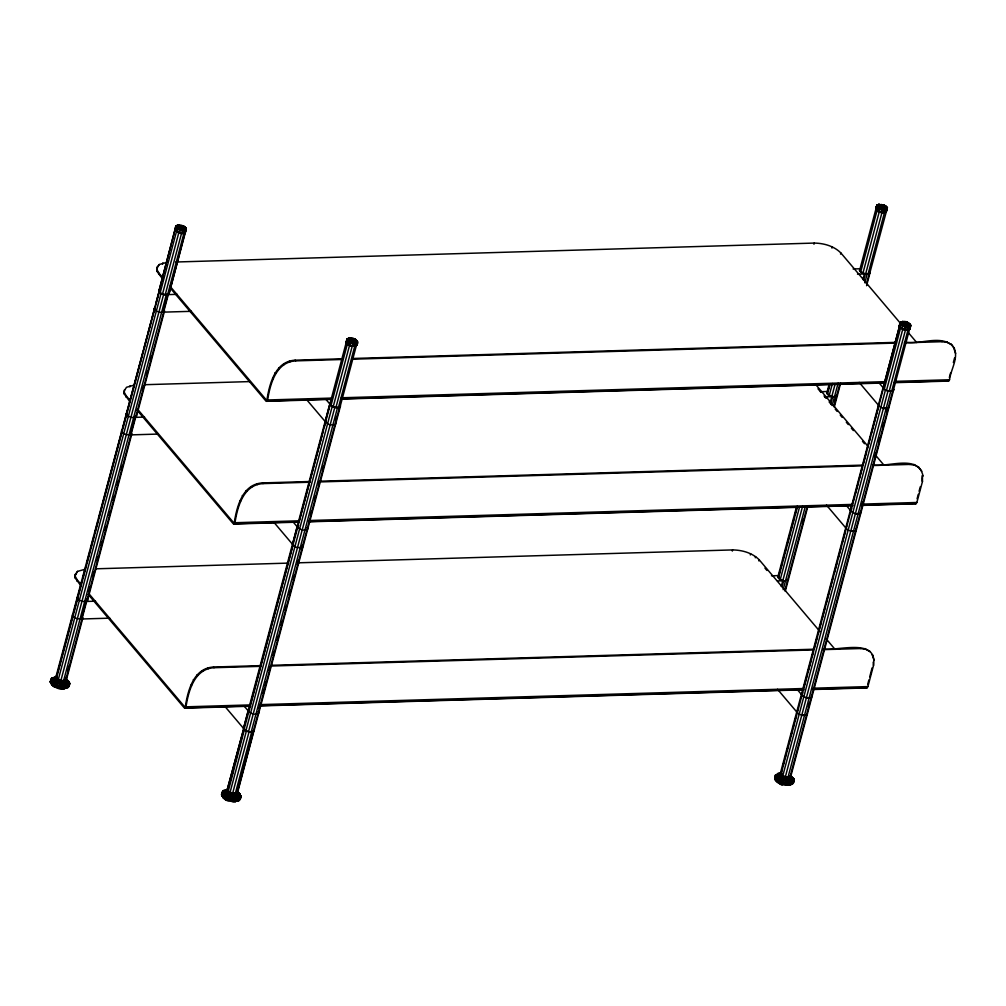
<?xml version="1.0" encoding="UTF-8"?>
<svg xmlns="http://www.w3.org/2000/svg" width="1006" height="1006" viewBox="0 0 1006 1006"><rect width="100%" height="100%" fill="white"/><g stroke="black" fill="none" stroke-linecap="round" stroke-linejoin="round"><path stroke-width="1.5" d="M64.724 688.645C59.165 688.833 52.652 686.96 50.3 681.414L51.721 678.006L56.927 677.076L51.796 677.881L50.325 682.018C51.872 686.834 63.013 692.229 65.327 686.872L68.697 685.815L69.779 683.564L66.962 680.282L68.697 685.652L68.333 687.123L63.956 688.645L68.018 687.614C70.734 685.048 69.716 680.672 66.119 679.679M177.069 225.357L179.332 225.105C172.592 225.319 184.991 227.457 185.054 230.487C185.318 235.907 177.308 232.587 175.371 230.361L175.031 228.84L175.27 230.299L179.294 232.826L182.036 225.57L179.206 225.269L182.715 230.512L182.023 233.304L184.412 232.99L185.733 231.908L186.097 228.199L182.036 225.583C171.661 223.734 174.239 234.184 181.746 233.09M55.896 678.56L56.613 675.667L56.009 676.824L56.914 679.955M243.553 728.281L244.37 729.715L227.872 792.728L226.916 790.829L244.156 727.124M899.364 325.642L900.018 324.598L899.377 325.793L900.068 324.724L899.465 325.931L900.169 324.837L899.527 325.969L900.295 327.378L899.364 325.642L900.647 322.272L902.722 321.53L909.889 323.844L910.82 325.567L908.229 327.315L902.81 326.258L899.98 323.454L900.697 322.171C903.853 320.612 912.429 323.228 910.267 327.767C909.034 331.64 897.792 329.641 900.785 324.913C902.005 321.983 914.265 325.919 907.953 322.561C905.06 320.084 897.855 321.807 899.817 326.019M81.033 585.945L75.136 577.934L75.224 574.967L77.525 571.383L85.032 569.27M75.136 577.934L75.525 573.797M130.026 401.834L124.128 393.824L124.203 390.856L126.504 387.285L134.024 385.16M124.128 393.824L124.518 389.687M162.683 279.102L156.785 271.092L156.861 268.124L159.162 264.54L166.682 262.415M156.785 271.092L157.175 266.955M788.39 778.493C798.965 787.987 777.349 786.491 775.11 779.562L775.651 777.424L780.819 775.89M158.797 291.602L175.182 228.94L158.797 291.602L162.456 294.205L165.185 294.808L169.021 293.84L185.343 232.474L181.52 233.43L176.44 231.669L175.119 230.236M169.021 293.84L185.406 231.166M781.851 784.328L782.404 781.989L781.247 777.701C769.338 781.234 792.866 790.817 775.463 780.027L781.976 784.215M886.349 206.796L884.224 205.274L878.892 204.381L876.981 205.136L875.811 208.531L876.754 210.216C879.91 214.077 890.235 212.958 886.299 206.582L884.249 205.337L876.981 205.136M778.066 576.388L779.122 578.928L783.712 580.776L782.152 586.611M827.058 392.277L828.114 394.817L832.691 396.666L830.755 403.972M786.529 778.393L790.389 777.361L790.829 774.607L790.867 775.928L789.534 776.808C789.496 779.99 780.354 778.556 782.052 775.299L780.606 772.545M347.07 338.972C341.789 350.264 367.391 345.926 353.747 338.569L347.07 338.972L346.29 342.769C348.227 345.951 353.093 347.171 356.388 345.498M348.529 338.129L353.76 338.632L357.444 341.273C348.642 336.243 344.656 336.18 355.847 343.26C356.212 348.642 348.076 345.372 346.441 342.92L346.366 341.286M357.369 342.593L353.446 343.549L350.666 342.933L347.133 340.191L347.296 338.896L357.205 342.392L356.728 345.096M356.589 345.159L356.904 343.624M356.124 339.953L353.76 338.569L356.099 339.751L357.205 342.392L351.408 341.424L349.535 340.078L351.069 337.978L356.023 339.726L357.457 341.424L353.735 338.745M352.528 345.888C346.479 346.064 354.376 342.141 347.208 340.166L357.293 341.122L357.369 342.757L355.898 343.587C353.684 345.184 342.493 340.317 349.472 339.462M175.446 229.255L175.371 230.361L177.27 231.732M186.273 229.544L184.488 226.664L186.273 229.695L184.438 226.652L177.131 225.369L175.648 226.488L175.22 230.06C176.981 234.033 178.98 224.024 184.438 226.652L186.273 229.544L182.715 230.927L177.458 229.167L175.648 226.488M884.06 212.467L886.06 211.801L887.141 207.978C877.245 199.628 895.944 213.071 882.161 205.312L881.57 204.47L879.106 206.205C869.649 215.762 897.113 213.788 878.892 204.381M905.299 321.757C912.631 322.7 900.785 324.133 902.219 328.472C904.092 332.081 911.889 327.189 909.55 329.063L904.884 329.528L905.991 325.353L905.35 321.719M907.513 329.704L909.323 329.138L909.952 328.006L909.185 327C908.808 328.861 911.361 327.189 909.449 329.125L907.601 329.654L908.217 326.988L902.772 321.543L900.068 323.316L900.86 324.762L905.576 326.975L908.255 327.151L910.82 325.567M65.327 686.872L63.127 682.231M231.103 801.229C237.831 804.699 237.366 797.041 233.807 794.124C232.424 803.957 226.601 802.813 221.546 794.853L223.018 790.703L228.035 790.892M67.955 682.445L68.32 681.037L65.855 679.339L68.295 680.949L69.779 683.564M239.164 795.281L239.453 793.721L237.064 792.162C240.572 793.558 242.371 797.582 239.239 800.449L238.07 800.562M882.161 205.312C883.293 210.845 880.577 215.573 875.899 208.82L876.364 207.324M873.183 662.162L873.485 665.557L867.889 686.595L866.757 687.928L813.464 689.512M873.485 665.557C878.037 637.1 837.734 651.41 823.688 648.92M922.024 479.409L922.452 475.36L922.477 481.446L916.868 502.484L915.749 503.817L862.444 505.402M895.114 382.657L948.407 381.085L949.526 379.752C950.758 368.724 961.095 354.628 951.575 344.744C938.56 335.136 920.012 344.932 905.337 342.078M51.394 679.327L50.325 682.018L52.073 684.948C56.927 690.833 54.475 682.433 60.02 681.842M235.945 801.48L226.551 799.707L221.546 794.853L223.282 797.771C228.073 803.819 226.149 794.3 232.172 794.023L232.273 796.79L236.523 799.368L239.906 798.487L239.239 800.449L235.178 801.468M793.193 780.857L793.872 778.845L790.263 775.789L791.735 777.902L791.546 779.273L789.886 780.304L787.082 780.555L779.575 778.858L777.965 773.513L780.757 773.3M900.169 327.113L902.219 328.472M58.675 681.1L58.838 679.566L56.826 678.258M237.491 792.816L236.146 794.3L237.491 792.816L254.128 730.281L251.663 732.016L249.048 731.865L232.26 794.753L229.745 793.558L246.382 731.022L244.37 729.715M59.882 688.406L61.064 683.967L64.195 684.118L67.352 682.269L69.691 683.439L68.622 685.501C63.164 687.84 56.839 685.778 52.224 682.496L50.715 679.968L56.273 678.949M225.306 706.878L243.578 728.457L243.792 727.476M243.578 728.457L248.457 709.947L249.488 709.268M274.298 522.768L292.57 544.347L292.784 543.366M292.57 544.347L297.449 525.836L298.468 525.157M306.956 400.036L325.227 421.602L325.441 420.634M356.715 344.266L340.066 406.877C336.746 408.562 331.955 407.279 329.918 404.173L331.125 402.413M797.016 711.066L796.802 712.034L777.525 689.273M846.008 526.955L845.795 527.936L826.517 505.163M878.666 404.223L878.452 405.192L859.174 382.418M779.524 776.506L883.331 386.681M781.725 776.745L784.076 777.864L784.441 776.431L782.052 775.299M863.802 279.769L865.361 273.921L860.771 272.085L859.577 270.589L859.879 269.344M853.101 268.967L860.96 268.74L859.64 270.752C861.84 273.657 866.48 274.952 869.75 273.217L870.039 271.972M886.688 210.455L886.072 211.851C882.778 213.586 877.987 212.291 875.912 209.223L876.201 207.965L859.577 270.589M883.155 387.8L899.779 325.177L883.155 387.8C885.23 390.869 890.021 392.177 893.315 390.429L909.94 327.818L909.65 329.063C906.343 330.798 901.565 329.503 899.477 326.422M893.315 390.429L893.605 389.184M182.036 225.633C189.015 226.375 185.947 236.498 179.294 232.826M239.541 799.946C234.033 802.298 227.57 800.323 222.992 796.827L221.521 794.25L222.942 790.842L228.136 789.899L221.924 792.791L223.319 795.52C227.897 799.129 234.385 800.864 239.906 798.487L240.912 796.262L239.516 793.784L237.089 792.187L239.516 793.784L241 796.4L236.573 792.565L239.453 793.721L241 796.551L239.906 798.651L236.548 799.707M789.559 777.336L791.735 777.902C794.79 779.876 794.476 783.825 790.879 784.755L781.851 784.102L775.11 779.562L775.437 775.136L781.423 774.507M348.164 344.341L346.441 342.92L346.668 342.065M878.829 204.507L884.236 205.463L880.627 207.613L878.867 211.549L876.842 210.267L876.364 207.488M881.596 212.191L876.704 210.128L875.811 208.531C876.075 202.747 879.169 210.782 882.237 209.575L884.752 207.714L883.381 205.727M886.613 210.594L869.75 273.217M77.525 571.383L75.224 574.967M159.162 264.54L156.861 268.124M76.984 581.166L77.299 579.997L75.45 576.765M125.976 397.068L126.291 395.899L124.442 392.667M158.634 274.324L158.948 273.154L157.099 269.922M129.912 386.832L130.214 385.663M162.57 264.088L162.871 262.918M55.078 680.094L159.539 289.753L156.031 302.894M57.556 672.989L60.775 660.917M61.58 657.899L64.786 645.827M65.591 642.809L68.81 630.737M69.615 627.719L72.822 615.634M73.614 612.667L77.89 596.596L77.009 597.665L79.361 600.431L84.63 601.689L87.572 600.18L131.899 433.611L128.957 435.12L123.675 433.85L121.336 431.084L122.216 430.015L98.84 517.851M78.292 595.074L81.914 581.455M82.731 578.425L85.95 566.303M86.755 563.285L89.974 551.162M90.779 548.132L94.011 536.022M94.816 532.991L98.035 520.882M122.606 428.556L126.102 415.403M126.882 412.485L143.267 350.868M144.072 347.862L147.278 335.841M148.071 332.835L151.277 320.813M152.069 317.808L154.471 308.779M56.009 679.993L159.2 292.218L158.659 290.809M160.117 293.035L176.44 231.669M57.417 682.86L160.998 293.576L159.2 292.218M162.456 294.205L178.779 232.839M60.008 683.828L163.588 294.544L168.342 294.406L169.222 293.337L168.681 291.929L169.222 293.035L167.788 294.62L163.123 312.149L191.404 311.319M64.12 680.559L61.504 680.408C59.417 682.797 64.661 682.835 64.12 680.559L65.981 679.981L66.585 678.824L65.767 677.39M165.185 294.808L181.52 233.43M62.699 684.13L166.279 294.846M167.587 294.67L183.922 233.304M109.755 618.162L81.473 619.004L86.139 601.462L87.572 599.878L87.032 598.784L87.572 600.18M157.175 434.102L130.466 434.894L135.131 417.364L136.565 415.78M67.918 670.65L69.112 666.123M89.044 591.214L90.263 586.661M93.08 576.061L94.287 571.521M97.104 560.92L98.311 556.381M101.141 545.78L102.348 541.241M105.165 530.64L106.372 526.088M109.201 515.487L110.409 510.947M113.225 500.347L114.433 495.807M117.249 485.206L118.469 480.667M121.286 470.066L122.493 465.526M142.424 390.63L143.619 386.115M146.423 375.59L147.618 371.088M150.422 360.563L151.617 356.061M64.761 683.678L168.342 294.406M65.453 680.446L64.925 681.464L65.981 679.981M66.044 681.112L82.907 617.722L79.964 619.218L74.695 617.961L72.344 615.194L73.224 614.125M260.516 665.632L213.448 667.028C193.768 668.11 187.921 690.242 185.406 706.137L184.5 706.614L89.433 594.332M309.508 481.522L262.44 482.918C242.76 483.999 236.913 506.131 234.385 522.026L233.493 522.504L137.407 409.027M342.166 358.79L295.098 360.186C275.418 361.255 269.57 383.387 267.043 399.281L266.15 399.759L170.064 286.295M88.113 594.307L184.199 707.784L184.865 708.161L185.984 706.828C188.512 690.933 194.359 668.801 214.039 667.72L261.107 666.324M137.105 410.197L233.178 523.673L233.845 524.051L234.976 522.718C237.491 506.823 243.339 484.691 263.031 483.609L310.087 482.214M169.763 287.464L265.836 400.929L266.502 401.306L267.634 399.973C270.149 384.078 275.996 361.946 295.689 360.877L342.744 359.482M329.49 405.104L243.565 728.017L245.904 730.796L248.495 731.752L253.248 731.613L254.116 730.545L340.43 406.16L339.902 404.764M325.227 421.602L346.466 341.587L347.9 340.77M227.872 792.728L226.916 790.829L243.754 728.621M229.481 783.8L233.857 767.327M234.662 764.334L237.844 752.362M238.636 749.369L239.83 744.88M240.635 741.887L241.83 737.398M242.622 734.405L243.817 729.903M249.513 707.91L293.211 544.07M298.895 522.315L323.291 430.631M324.083 427.625L325.29 423.111M244.093 729.425L330.748 402.576M231.606 776.795L232.801 772.306M330.987 405.607L347.322 344.241M245.904 730.796L332.219 406.411L330.408 405.041M333.175 406.852L349.51 345.486M248.495 731.752L334.809 407.367L339.55 407.229L340.43 406.16M335.903 407.581L352.226 346.202M251.186 732.054L337.5 407.669M232.26 794.753L235.027 794.564L251.663 732.016M338.418 407.581L354.741 346.215M237.014 791.043L238.208 786.554M240.987 776.079L242.182 771.589M244.974 761.102L246.168 756.613M237.139 791.521L240.321 779.549M241.126 776.557L242.32 772.067M243.112 769.074L244.307 764.585M245.099 761.592L246.294 757.103M247.099 754.11L248.293 749.621M249.086 746.628L250.28 742.126M251.072 739.133L253.462 730.155L252.946 731.173M259.058 708.576L260.265 704.037M263.082 693.436L264.301 688.896M265.106 685.866L266.313 681.326M269.13 670.725L270.337 666.186M273.154 655.585L274.374 651.033M277.191 640.432L278.398 635.893M281.215 625.292L282.422 620.752M285.251 610.152L286.459 605.612M289.275 595.011L290.483 590.459M293.312 579.858L294.519 575.319M297.336 564.718L298.543 560.179M301.36 549.578L302.567 545.038L303.108 546.434L302.228 547.503L297.487 547.641L294.896 546.686L292.545 543.919M310.439 515.474L311.634 510.973M314.438 500.447L315.632 495.945M318.437 485.42L319.631 480.906M322.436 470.393L323.63 465.879M335.614 420.835L336.784 416.446M253.248 731.613L339.55 407.229M236.888 793.973L234.524 794.803L236.888 793.973L253.525 731.437M732.305 551.087L732.62 549.917C742.189 550.068 752.287 552.847 759.19 559.776L819.877 631.441M813.955 244.244L814.269 243.075C823.839 243.226 833.936 246.005 840.84 252.921L900.508 323.391M750.325 554.947L750.639 553.778M831.962 248.092L832.276 246.923M755.305 557.764L755.607 556.595M758.889 560.946L759.19 559.776M840.526 254.09L840.84 252.921M796.425 507.213L777.89 576.866L780.228 579.632L782.819 580.6L785.51 580.89L788.44 579.393M837.432 395.283L834.49 396.792L829.221 395.521L827.41 394.163L826.869 392.755L829.271 383.739M778.757 575.797L779.977 571.257M780.782 568.227L781.989 563.687M782.794 560.656L784.001 556.117M784.806 553.086L786.013 548.547M786.818 545.516L790.05 533.406M790.854 530.376L794.074 518.253M794.878 515.223L797.293 506.144M828.152 390.19L829.346 385.675M778.418 578.274L797.356 507.099M827.41 394.163L830.202 383.638M860.696 272.022L877.018 210.656M780.228 579.632L799.569 506.949M829.221 395.521L832.415 383.5M862.909 273.255L879.231 211.889M781.272 586.435L802.562 506.395M830.252 402.337L835.005 384.468M862.909 279.593L864.468 273.745L869.209 273.607L870.089 272.538L869.549 271.142M865.625 273.959L881.96 212.593M783.171 589.667L805.253 506.697M838.099 383.261L832.163 405.556L829.107 401.91M864.82 282.812L867.147 274.047M868.128 273.946L884.463 212.58M802.411 523.472L803.618 518.933M834.565 402.651L835.735 398.263M784.843 590.685L807.302 506.257M833.836 406.575L839.746 384.317M866.493 283.83L869.209 273.607M785.334 591.075L807.78 506.697M834.326 406.965L840.626 383.261M866.594 285.691L870.089 272.538M782.052 776.921L780.342 775.337L780.304 773.715L780.819 775.676L782.002 769.414M782.806 766.396L784.014 761.869M784.818 758.851L786.026 754.311M786.83 751.293L788.025 746.766M788.83 743.748L790.037 739.221M790.842 736.203L792.049 731.676M792.854 728.658L794.048 724.131M794.853 721.113L796.06 716.586M803.945 686.96L807.164 674.837M807.969 671.807L811.201 659.697M812.005 656.667L813.213 652.127M814.017 649.096L817.237 636.987M818.041 633.956L821.273 621.834M822.078 618.816L825.297 606.693M826.102 603.663L829.334 591.553M830.139 588.523L833.358 576.413M834.163 573.382L837.394 561.26M838.199 558.242L841.418 546.12M842.223 543.089L845.442 530.979M854.522 496.876L850.447 509.967L850.975 511.375L855.377 513.701L858.068 513.991L860.117 513.55L860.998 512.494L860.47 511.086M855.314 493.871L858.52 481.849M859.313 478.843L862.519 466.822M863.324 463.816L866.518 451.795M867.323 448.789L870.517 436.767M871.322 433.762L878.917 405.204M780.052 777.915L883.985 386.166M884.261 389.234L900.596 327.855M782.266 777.776L885.443 390.001L883.633 388.63M886.475 390.466L902.797 329.1M784.856 778.732L888.034 390.957L892.787 390.818L893.655 389.75L893.127 388.354M889.203 391.171L905.526 329.805M789.534 776.808L787.182 776.984L786.642 778.493M787.145 780.543L890.725 391.259M891.706 391.158L908.028 329.792M808.371 706.891L809.528 702.502M861.664 506.584L862.871 502.069M874.868 456.988L876.063 452.474M878.867 441.948L880.061 437.447M882.866 426.921L884.06 422.419M886.864 411.894L888.059 407.392M789.597 778.594L892.787 390.818M789.76 777.475L790.867 775.928M790.477 777.525L893.655 389.75M867.7 684.394L868.895 679.893M869.7 676.887L872.101 667.871M917.082 498.787L918.289 494.286M919.082 491.268L920.289 486.766M949.35 377.552L950.544 373.037M953.348 362.525L954.543 358.01L955.134 358.702M790.968 777.726L791.332 776.242L793.784 778.719L793.948 781.398M352.792 346.051L353.446 343.386L352.025 338.833M876.427 206.343C882.891 202.105 894.573 215.649 877.32 207.814L876.427 206.343L879.433 209.135M886.613 209.147C883.218 210.556 878.527 209.349 876.503 206.205L879.495 208.984L877.383 207.689L876.654 206.129L877.27 204.96M884.815 209.764L887.078 207.94L876.742 206.104L879.571 208.833M886.688 209.462L887.242 208.255L886.349 206.67M55.091 676.95L53.771 678.924L53.997 681.527L52.149 682.584L51.771 684.558L55.456 687.148M353.747 338.569L350.729 342.782L346.982 340.292L350.616 343.096M65.239 681.527L66.27 679.993L65.516 681.402L63.692 681.98M69.427 685.023L68.333 687.123C62.246 689.525 54.123 687.425 50.325 682.018M226.966 797.896L223.37 795.419L221.924 792.791L223.156 790.653L227.494 791.772M227.834 788.503L227.23 789.66L228.035 791.081L232.726 793.244L237.202 792.816L237.806 791.647L236.988 790.226M227.519 789.672L226.928 791.131L229.758 793.96M227.117 791.395L227.519 789.999M227.419 791.533L227.67 790.314M236.46 794.35L237.026 793.269M238.699 800.675L240.635 797.859M184.739 232.059C183.306 234.662 187.179 230.135 183.708 232.864L185.129 232.021M900.068 323.316L902.772 321.543L900.647 322.272M909.273 328.006L908.72 329L909.625 328.094L909.185 327M347.133 340.191L350.767 342.719L353.446 343.31L355.219 341.135L357.356 341.16M55.745 685.073L52.098 682.697L50.715 679.968L52.149 682.584C56.613 686.369 63.189 688.003 68.697 685.652M907.663 329.528L909.613 328.949L910.82 325.416L908.217 326.988L905.601 326.812L902.659 323.266L905.149 322.41M908.217 323.844L908.129 325.076L905.991 325.353L901.062 324.611L900.307 323.215L910.656 325.24L908.217 326.988L905.991 325.353M225.86 790.578L226.463 789.609L223.018 790.703M908.229 327.315L910.116 326.472L903.011 322.687L900.936 322.096L900.219 323.228L900.81 322.109L903.966 322.385M885.783 211.6L886.374 210.694M349.535 340.078C344.97 342.279 351.723 347.711 347.925 344.341M875.975 208.858L876.528 208.104C874.025 208.883 881.394 213.297 877.345 210.342M881.52 212.354L886.135 211.675M335.765 423.702L334.885 424.758L330.144 424.909L327.554 423.941L325.202 421.174M298.09 525.321L297.21 526.377L297.751 527.785L302.152 530.112L306.893 529.973L307.773 528.905L307.232 527.496M297.877 526.54L298.644 525.61M249.111 709.419L248.231 710.488L248.759 711.896L253.16 714.222L257.913 714.071L258.794 713.015L258.253 711.607M860.407 268.954L859.526 270.023L860.067 271.419L864.468 273.745M826.869 392.755L827.749 391.699M878.439 404.764L878.967 406.16L883.369 408.486L888.122 408.348L888.99 407.292M846.65 526.44L845.782 527.496L846.31 528.905L850.711 531.231L855.452 531.093L856.332 530.024L855.804 528.628M802.335 693.008L801.455 694.077L801.996 695.473L806.397 697.799L811.138 697.661L812.018 696.605L811.477 695.196M797.67 710.55L796.79 711.607L797.33 713.015L801.732 715.341L806.472 715.203L807.353 714.134M778.279 776.116L775.588 775.073L775.513 777.525L778.078 780.04L782.404 781.989L786.176 777.713M177.458 229.167L175.723 226.35L177.396 229.318L175.836 227.872L178.716 226.174M184.991 230.324L180.225 228.614L177.634 228.978L175.962 226.275L176.138 227.608L180.036 230.047L185.934 228.022L186.185 229.406L182.715 230.512L177.572 229.028L175.874 226.287L186.11 229.355L184.538 226.74M355.219 341.135L356.023 339.726L348.478 341.562L351.408 341.424M783.573 777.99L778.154 779.952L775.651 777.424L781.247 777.701M851.705 508.747L850.46 510.394L846.398 505.603M802.713 692.845L801.468 694.505L797.418 689.714M780.304 774.042L781.624 773.186M790.553 777.097L789.22 777.978L784.127 777.6L780.342 775.048M793.948 781.234L791.521 782.97C785.787 783.888 779.197 782.328 775.425 777.663L775.362 775.274L777.965 773.513L781.687 773.476L780.48 774.331L780.518 775.576M792.678 783.485L789.911 784.781L793.256 783.209M346.982 339.097L348.705 338.091M346.378 341.449L347.85 340.43M355.797 343.197L357.281 342.442M354.867 345.888L356.816 344.957M163.123 312.149L164.242 311.52M130.466 434.894L131.585 434.252M81.473 619.004L82.593 618.363M69.087 685.564L67.792 685.929M781.084 776.305L779.084 777.399L778.154 779.952L782.354 782.14L787.296 783.133L791.533 782.806M350.767 342.719L352.666 341.751M884.903 207.135L886.211 206.532L887.242 208.255M53.771 678.924L51.935 677.818L50.866 679.88L52.312 682.42L55.896 684.759L55.984 680.634L53.997 681.527L61.064 683.967L65.302 686.532L66.471 683.439L64.661 681.766M58.21 681.15L52.312 682.42L54.022 680.144L56.361 679.352M355.847 345.071L356.514 345.159M229.255 792.678L223.319 795.52L222.992 797.393L226.664 799.984M908.255 327.151L910.719 325.29L908.217 326.988M877.056 205.01L879.03 204.356M227.57 792.175L222.075 792.715L223.433 795.318L227.029 797.733L231.845 799.254M879.609 208.77L881.834 208.041L886.55 209.085M65.667 681.15L61.19 681.578L56.512 679.427M876.742 206.104L879.257 205.639M227.746 791.294L224.992 791.747L225.218 794.35L232.273 796.79L237.693 796.274L238.56 795.092L238.171 793.118M68.245 680.899L67.1 681.049L69.691 683.439M185.054 230.487L179.961 230.273M184.488 232.864L178.766 232.575M780.618 773.463L777.776 773.689L780.128 773.715L778.468 774.746L780.87 774.872M775.651 777.424C779.21 782.152 785.875 783.435 791.471 782.63L793.847 781.084L789.496 777.789M353.446 343.31L355.847 343.26M355.332 345.8L350.025 345.31L346.29 342.769L350 345.435L346.29 342.618L350 345.435M239.013 798.764L239.705 798.726M175.786 262.013L814.269 243.075M167.788 294.62L177.207 294.343M857.502 274.16L865.361 273.921M353.144 358.463L895.931 342.354M352.163 359.205L896.509 343.046M904.356 342.82L942.006 341.7L947.275 342.392L951.575 344.744M144.701 384.707L249.802 381.588M267.634 399.973L331.905 398.074M341.311 397.785L885.255 381.651M894.661 381.375L949.526 379.752M267.168 400.966L331.678 398.98M340.845 398.778L884.79 382.632M894.196 382.355L949.06 380.733M266.502 401.306L330.773 399.407M341.751 399.08L884.136 382.984M820.443 391.711L826.731 391.523M135.131 417.364L144.55 417.075M824.845 396.892L832.691 396.666M883.369 408.486L888.122 408.348M320.486 481.195L863.274 465.099M872.68 464.822C887.242 467.991 918.528 453.568 923.043 476.052M319.506 481.937L862.28 465.841M873.271 465.514L909.349 464.432L914.617 465.137L918.918 467.476M234.976 522.718L299.247 520.806M308.653 520.53L852.598 504.396M862.004 504.119L916.868 502.484M234.511 523.698L299.021 521.712M309.747 521.473L852.132 505.377M863.11 505.05L916.403 503.465M233.845 524.051L298.116 522.139M309.094 521.812L853.05 505.678M855.377 513.701L860.117 513.55M850.711 531.231L855.452 531.093M95.708 568.818L288.672 563.096M298.078 562.819L732.62 549.917M771.464 575.809L779.31 575.583M86.139 601.462L95.57 601.186M777.424 580.952L783.712 580.776M271.494 665.306L814.282 649.21M270.513 666.047L813.301 649.939M822.707 649.662L860.356 648.543L865.625 649.247L869.926 651.586L869.335 650.895M185.984 706.828L250.255 704.917M259.661 704.64L803.618 688.506M813.024 688.217L867.889 686.595M185.519 707.809L250.029 705.822M260.768 705.571L803.14 689.487M812.798 689.135L867.411 687.576M184.865 708.161L250.695 706.199M260.101 705.923L804.058 689.789M806.397 697.799L811.138 697.661M801.732 715.341L806.472 715.203M881.432 212.165L878.829 211.449L875.811 208.695M881.834 208.041L877.597 207.513L886.211 206.532M882.224 209.814L884.852 209.927M778.254 782.442L776.066 780.228M235.027 794.564L229.745 793.558L227.733 792.25M234.901 794.803L229.708 793.822M221.848 792.942L223.37 795.419L231.87 799.091L236.523 799.368L237.693 796.274L235.882 794.589M905.438 329.54L909.449 329.125L910.04 327.994L909.323 329.138L907.098 329.49M884.752 207.714L887.141 207.978M180.225 228.614L176.138 227.608L185.934 228.022L182.023 226.325M876.716 210.002L878.829 211.348L875.811 208.531M784.441 776.431L787.182 776.984M181.872 233.203L176.792 231.518L175.207 230.185L175.031 228.676L175.207 230.185L176.792 231.518M183.532 228.752L186.11 229.355M55.984 680.634L50.866 679.88L52.224 682.496L55.808 684.91L60.624 686.432M900.307 323.215L902.923 323.919M900.823 327.453L904.822 329.339M235.354 793.03L239.453 793.721L237.341 792.514M902.382 328.648L904.419 329.239M246.382 731.022L249.048 731.865M58.838 679.566L61.504 680.408M58.486 680.999L61.115 681.829M902.96 325.957L905.601 326.812M907.173 325.378L910.028 326.359L908.481 324.498M885.443 390.001L888.034 390.957M160.998 293.576L163.588 294.544M332.219 406.411L334.809 407.367M64.95 681.376L67.352 682.269L65.201 680.886M236.171 794.199L240.912 796.262M791.735 777.902L793.784 778.719M788.943 778.154L791.546 779.273L791.471 782.63L787.082 780.555L787.258 783.309L786.239 785.07M51.319 682.822L50.69 682.546L51.771 684.558L55.343 686.884M782.354 782.14L778.015 780.14L775.425 777.663M781.851 784.102L777.613 782.09L775.098 778.984M777.638 781.549L786.906 784.605L791.169 784.265L793.583 782.693L793.508 780.304M350.666 342.933L346.907 340.418M782.303 782.316L778.015 780.14L775.513 777.525M353.269 339.16L355.156 340.506M346.441 342.92L347.724 344.329M63.894 682.005L68.622 685.501M233.807 794.124L239.83 798.324L238.56 795.092L236.423 793.721M947.74 380.696L948.407 381.085M915.083 503.44L915.749 503.817M866.091 687.551L866.757 687.928M52.073 684.948L55.72 687.085M226.928 799.921L223.282 797.771L221.911 795.369L222.992 797.393L226.551 799.707M65.88 679.515L68.32 681.037L69.791 683.715M55.808 684.91L52.149 682.584L50.627 680.106M880.627 207.613L879.106 206.205M239.529 793.96L237.102 792.388L239.541 793.86L241 796.551M58.549 681.125L55.695 677.994M68.295 680.949L65.868 679.352L68.32 681.037M900.986 324.649L903.011 325.906M900.169 327.252L902.256 328.673M227.029 797.733L223.433 795.318L221.924 792.791M900.936 322.096L902.659 323.266M176.779 231.657L175.119 228.978M784.139 780.078L787.283 782.97M183.117 226.853L183.997 228.287M179.143 228.073L178.251 226.639M950.984 344.052L954.468 348.504M946.684 341.7L947.275 342.392M955.109 352.616L955.7 353.307M941.415 341.009L942.006 341.7M907.588 331.754L916.692 342.505M879.055 382.871L883.117 387.662M921.81 471.236L918.327 466.784M914.026 464.445L914.617 465.137M908.758 463.741L909.349 464.432M921.886 480.755L922.477 481.446M816.268 385.223L867.851 446.136M875.949 455.693L884.035 465.25M817.991 388.781L821.022 392.365M824.052 395.936L826.077 398.326M835.181 409.077L837.206 411.467M840.236 415.05L842.261 417.44M846.31 422.218L848.322 424.607M851.365 428.191L853.39 430.581M862.482 441.332L864.506 443.721M872.831 655.346L872.24 654.655L874.051 660.162M865.047 648.556L865.625 649.247M859.778 647.851L860.356 648.543M825.951 638.609L835.043 649.348M764.95 568.113L766.974 570.49M295.098 360.186L295.689 360.877M325.831 399.281L329.893 404.072M289.376 361.204L289.954 361.896M283.755 363.845L284.333 364.537M278.788 367.831L279.366 368.523M274.952 372.798L275.543 373.49M272.639 378.243L273.23 378.935M158.948 273.154L161.979 276.738M262.44 482.918L263.031 483.609M293.174 522.013L297.235 526.817M256.719 483.949L257.297 484.64M251.098 486.577L251.676 487.269M246.13 490.576L246.709 491.268M242.295 495.543L242.886 496.235M239.981 500.988L240.572 501.68M126.291 395.899L130.327 400.677M213.448 667.028L214.039 667.72M244.181 706.124L248.243 710.915M207.726 668.047L208.317 668.738M202.105 670.688L202.696 671.379M197.138 674.686L197.729 675.378M193.315 679.654L193.894 680.345M191.002 685.086L191.58 685.79M77.299 579.997L81.348 584.775M231.87 799.091L229.355 795.985L230.512 793.495L223.533 795.256L222.075 792.715M58.134 683.149L60.649 686.268M876.276 209.072L877.069 210.304M222.93 793.42L222.603 792.15M56.462 677.478L56.298 676.837M153.993 308.352L156.332 311.118L158.923 312.074L161.614 312.376L164.556 310.867L136.565 416.069L133.622 417.578L130.931 417.276L128.34 416.321L126.002 413.554M953.889 347.812L954.807 351.421M227.268 794.941L227.117 797.582L223.533 795.256L225.231 792.967L227.205 793.457L227.268 794.941M909.625 328.094L909.034 329.075L909.625 328.094"/></g></svg>
